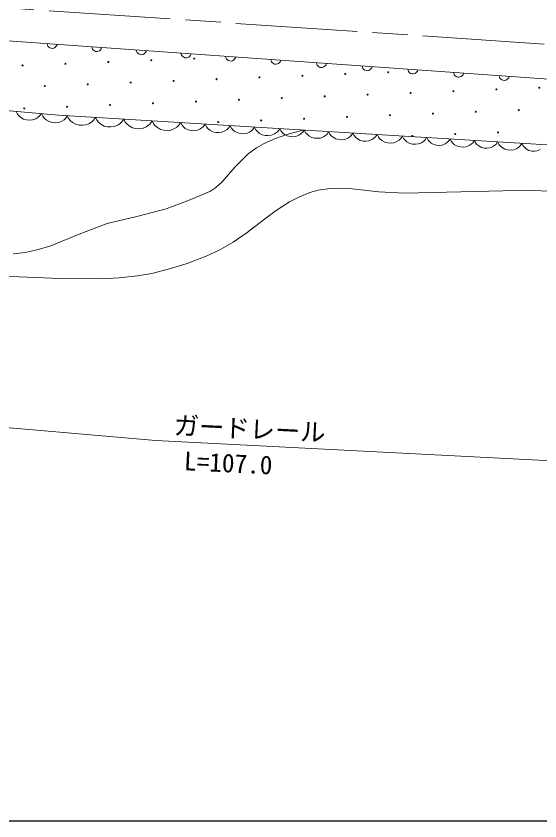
# Model space of a CAD drawing. Units: millimetres, scale not verified. Extents: x 40000 to 680000, y 20000 to 380000.
# Drawn here: x 96960 to 148695, y 205000 to 284400 of the extents above; entities that cross this region are included whole.
import ezdxf
from ezdxf.enums import TextEntityAlignment as Align

# ---------------------------------------------------------------- set-up
doc = ezdxf.new("R2010")
doc.units = ezdxf.units.MM
doc.header["$LTSCALE"] = 1000
doc.linetypes.add('CHAIN', pattern=[18.5, 12, -1.5, 3.5, -1.5])
for name, color, linetype, lineweight in [('M-BGD', 7, 'Continuous', 13), ('M-BMK', 2, 'CHAIN', 13), ('M-STR-HTXT', 7, 'Continuous', 13), ('M-TTL-BAND', 7, 'Continuous', 25)]:
    doc.layers.add(name, color=color, linetype=linetype, lineweight=lineweight)
doc.styles.add('ＭＳ ゴシック', font='')
doc.styles.get('ＭＳ ゴシック').set_extended_font_data('MS Gothic')

msp = doc.modelspace()

# ---------------------------------------------------------------- linework, layer by layer
at = {"layer": 'M-BGD'}
for p, q in [((63053, 284291), (171308, 276624)), ((100019, 281673), (100051, 281551)), ((100051, 281551), (100103, 281447)), ((100103, 281447), (100196, 281340)), ((100196, 281340), (100292, 281273)), ((100292, 281273), (100409, 281225)), ((100409, 281225), (100568, 281213)), ((100568, 281213), (100691, 281245)), ((100691, 281245), (100795, 281298)), ((100795, 281298), (100901, 281390)), ((100901, 281390), (100968, 281486)), ((100968, 281486), (101017, 281603)), ((104427, 281361), (104458, 281239)), ((104458, 281239), (104511, 281135)), ((104511, 281135), (104604, 281028)), ((105202, 280986), (105309, 281078)), ((105309, 281078), (105376, 281174)), ((105376, 281174), (105424, 281291)), ((104604, 281028), (104699, 280961)), ((104699, 280961), (104816, 280913)), ((104816, 280913), (104976, 280901)), ((104976, 280901), (105098, 280933)), ((105098, 280933), (105202, 280986)), ((108834, 281049), (108866, 280927)), ((108866, 280927), (108919, 280823)), ((108919, 280823), (109011, 280716)), ((109011, 280716), (109107, 280649)), ((109107, 280649), (109224, 280600)), ((109224, 280600), (109383, 280589)), ((109383, 280589), (109506, 280621)), ((109506, 280621), (109610, 280673)), ((109610, 280673), (109717, 280766)), ((109717, 280766), (109784, 280862)), ((109784, 280862), (109832, 280978)), ((113242, 280737), (113273, 280614)), ((113273, 280614), (113326, 280510)), ((113326, 280510), (113419, 280404)), ((113419, 280404), (113514, 280337)), ((113514, 280337), (113631, 280288)), ((113631, 280288), (113791, 280277)), ((113791, 280277), (113913, 280308)), ((113913, 280308), (114017, 280361)), ((114017, 280361), (114124, 280454)), ((114124, 280454), (114191, 280549)), ((114191, 280549), (114240, 280666)), ((117650, 280425), (117681, 280302)), ((117681, 280302), (117734, 280198)), ((118599, 280237), (118647, 280354)), ((117734, 280198), (117827, 280091)), ((117827, 280091), (117922, 280024)), ((117922, 280024), (118039, 279976)), ((118039, 279976), (118198, 279965)), ((118198, 279965), (118321, 279996)), ((118321, 279996), (118425, 280049)), ((118425, 280049), (118532, 280142)), ((118532, 280142), (118599, 280237)), ((122109, 280109), (122140, 279986)), ((122140, 279986), (122193, 279882)), ((122193, 279882), (122286, 279776)), ((122286, 279776), (122381, 279709)), ((122381, 279709), (122498, 279660)), ((122498, 279660), (122658, 279649)), ((122658, 279649), (122780, 279680)), ((122780, 279680), (122884, 279733)), ((122884, 279733), (122991, 279826)), ((122991, 279826), (123058, 279921)), ((123058, 279921), (123106, 280038)), ((126619, 279789), (126651, 279667)), ((126651, 279667), (126703, 279563)), ((126703, 279563), (126796, 279456)), ((127395, 279414), (127501, 279506)), ((127501, 279506), (127568, 279602)), ((127568, 279602), (127617, 279719)), ((126796, 279456), (126892, 279389)), ((126892, 279389), (127008, 279341)), ((127008, 279341), (127168, 279330)), ((127168, 279330), (127291, 279361)), ((127291, 279361), (127395, 279414)), ((131130, 279470), (131161, 279347)), ((131161, 279347), (131214, 279244)), ((131214, 279244), (131307, 279137)), ((131307, 279137), (131402, 279070)), ((131402, 279070), (131519, 279021)), ((131519, 279021), (131679, 279010)), ((131679, 279010), (131801, 279042)), ((131801, 279042), (131905, 279094)), ((131905, 279094), (132012, 279187)), ((132012, 279187), (132079, 279283)), ((132079, 279283), (132127, 279399)), ((135640, 279151), (135672, 279028)), ((135672, 279028), (135724, 278924)), ((135724, 278924), (135817, 278817)), ((135817, 278817), (135913, 278750)), ((135913, 278750), (136029, 278702)), ((136029, 278702), (136189, 278691)), ((136189, 278691), (136312, 278722)), ((136312, 278722), (136416, 278775)), ((136416, 278775), (136522, 278868)), ((136522, 278868), (136589, 278963)), ((136589, 278963), (136638, 279080)), ((140151, 278831), (140182, 278709)), ((140182, 278709), (140235, 278605)), ((141100, 278644), (141148, 278760)), ((140235, 278605), (140328, 278498)), ((140328, 278498), (140423, 278431)), ((140423, 278431), (140540, 278382)), ((140540, 278382), (140700, 278371)), ((140700, 278371), (140822, 278403)), ((140822, 278403), (140926, 278455)), ((140926, 278455), (141033, 278548)), ((141033, 278548), (141100, 278644)), ((144661, 278512), (144693, 278389)), ((144693, 278389), (144745, 278285)), ((144745, 278285), (144838, 278178)), ((144838, 278178), (144934, 278111)), ((144934, 278111), (145051, 278063)), ((145051, 278063), (145210, 278052)), ((145210, 278052), (145333, 278083)), ((145333, 278083), (145437, 278136)), ((145437, 278136), (145543, 278229)), ((145543, 278229), (145610, 278324)), ((145610, 278324), (145659, 278441)), ((101152, 274614), (72840, 277215)), ((96964, 274999), (97092, 274737)), ((97092, 274737), (97228, 274574)), ((99284, 274547), (99455, 274784)), ((99455, 274784), (99588, 274511)), ((97228, 274574), (97415, 274408)), ((97415, 274408), (97701, 274233)), ((97701, 274233), (97995, 274157)), ((97995, 274157), (98294, 274131)), ((98294, 274131), (98597, 274155)), ((98597, 274155), (98909, 274279)), ((98909, 274279), (99121, 274411)), ((99121, 274411), (99284, 274547)), ((99588, 274511), (99730, 274342)), ((99730, 274342), (99923, 274169)), ((99923, 274169), (100221, 273987)), ((100221, 273987), (100527, 273908)), ((181363, 269752), (101152, 274614)), ((101153, 273906), (101478, 274035)), ((101478, 274035), (101698, 274172)), ((101698, 274172), (101867, 274314)), ((101867, 274314), (102045, 274560)), ((102008, 274562), (102159, 274272)), ((102159, 274272), (102316, 274094)), ((102316, 274094), (102530, 273913)), ((104206, 273812), (104440, 273966)), ((104440, 273966), (104618, 274123)), ((104618, 274123), (104803, 274393)), ((104803, 274393), (104953, 274103)), ((104953, 274103), (105111, 273925)), ((107235, 273796), (107413, 273954)), ((107413, 273954), (107598, 274223)), ((107598, 274223), (107748, 273934)), ((107748, 273934), (107906, 273756)), ((110208, 273784), (110392, 274054)), ((110392, 274054), (110543, 273764)), ((100527, 273908), (100838, 273881)), ((100838, 273881), (101153, 273906)), ((102530, 273913), (102855, 273725)), ((102855, 273725), (103187, 273649)), ((103187, 273649), (103522, 273629)), ((103522, 273629), (103861, 273664)), ((103861, 273664), (104206, 273812)), ((105111, 273925), (105324, 273744)), ((105324, 273744), (105650, 273556)), ((105650, 273556), (105982, 273480)), ((105982, 273480), (106317, 273459)), ((106317, 273459), (106656, 273495)), ((106656, 273495), (107001, 273642)), ((107001, 273642), (107235, 273796)), ((107906, 273756), (108119, 273574)), ((108119, 273574), (108445, 273386)), ((108445, 273386), (108776, 273310)), ((108776, 273310), (109112, 273290)), ((109112, 273290), (109451, 273325)), ((109451, 273325), (109796, 273473)), ((109796, 273473), (110030, 273627)), ((110030, 273627), (110208, 273784)), ((110543, 273764), (110701, 273586)), ((110701, 273586), (110914, 273405)), ((110914, 273405), (111239, 273217)), ((111239, 273217), (111571, 273141)), ((111571, 273141), (111907, 273120)), ((111907, 273120), (112246, 273156)), ((112246, 273156), (112591, 273303)), ((112591, 273303), (112825, 273458)), ((112825, 273458), (113003, 273615)), ((113003, 273615), (113187, 273884)), ((113227, 273882), (113356, 273634)), ((113356, 273634), (113491, 273481)), ((113491, 273481), (113674, 273326)), ((113674, 273326), (113953, 273165)), ((113953, 273165), (114237, 273099)), ((114815, 273112), (115111, 273239)), ((115111, 273239), (115312, 273371)), ((115312, 273371), (115464, 273506)), ((115464, 273506), (115622, 273737)), ((115622, 273737), (115757, 273478)), ((115757, 273478), (115898, 273319)), ((115898, 273319), (116088, 273158)), ((116088, 273158), (116379, 272990)), ((117585, 273067), (117794, 273204)), ((117794, 273204), (117953, 273345)), ((117953, 273345), (118118, 273586)), ((118118, 273586), (118247, 273337)), ((118247, 273337), (118382, 273185)), ((118382, 273185), (118565, 273029)), ((120203, 273074), (120355, 273209)), ((120355, 273209), (120513, 273440)), ((120513, 273440), (120648, 273182)), ((120648, 273182), (120789, 273023)), ((122844, 273049), (123009, 273289)), ((123009, 273289), (123138, 273041)), ((125246, 272913), (125404, 273144)), ((125429, 273142), (125559, 272894)), ((114237, 273099), (114525, 273082)), ((114525, 273082), (114815, 273112)), ((116379, 272990), (116675, 272922)), ((116675, 272922), (116974, 272903)), ((116974, 272903), (117277, 272935)), ((117277, 272935), (117585, 273067)), ((118565, 273029), (118844, 272868)), ((118844, 272868), (119128, 272803)), ((119128, 272803), (119416, 272786)), ((119416, 272786), (119706, 272816)), ((119706, 272816), (120002, 272942)), ((120002, 272942), (120203, 273074)), ((120789, 273023), (120979, 272861)), ((120979, 272861), (121270, 272693)), ((121270, 272693), (121566, 272625)), ((121566, 272625), (121866, 272607)), ((121866, 272607), (122168, 272639)), ((122168, 272639), (122477, 272770)), ((122477, 272770), (122685, 272908)), ((122685, 272908), (122844, 273049)), ((123138, 273041), (123273, 272888)), ((123273, 272888), (123456, 272733)), ((123456, 272733), (123735, 272572)), ((123735, 272572), (124019, 272507)), ((124019, 272507), (124307, 272489)), ((124307, 272489), (124597, 272520)), ((124597, 272520), (124893, 272646)), ((124893, 272646), (125094, 272778)), ((125094, 272778), (125246, 272913)), ((125559, 272894), (125694, 272742)), ((125694, 272742), (125877, 272586)), ((125877, 272586), (126155, 272425)), ((126155, 272425), (126440, 272360)), ((126440, 272360), (126727, 272342)), ((126727, 272342), (127018, 272373)), ((127018, 272373), (127314, 272499)), ((127314, 272499), (127514, 272631)), ((127514, 272631), (127667, 272766)), ((127667, 272766), (127825, 272997)), ((127825, 272997), (127954, 272749)), ((127954, 272749), (128089, 272596)), ((128089, 272596), (128272, 272441)), ((128272, 272441), (128551, 272280)), ((129413, 272228), (129710, 272354)), ((129710, 272354), (129910, 272486)), ((129910, 272486), (130062, 272621)), ((130062, 272621), (130221, 272852)), ((130221, 272852), (130350, 272604)), ((130350, 272604), (130485, 272451)), ((130485, 272451), (130668, 272296)), ((132306, 272341), (132458, 272476)), ((132458, 272476), (132616, 272707)), ((132616, 272707), (132751, 272448)), ((132751, 272448), (132892, 272289)), ((134947, 272315), (135112, 272555)), ((135112, 272555), (135241, 272307)), ((137349, 272179), (137507, 272410)), ((137529, 272409), (137652, 272171)), ((128551, 272280), (128836, 272215)), ((128836, 272215), (129123, 272197)), ((129123, 272197), (129413, 272228)), ((130668, 272296), (130947, 272135)), ((130947, 272135), (131231, 272069)), ((131231, 272069), (131519, 272052)), ((131519, 272052), (131809, 272082)), ((131809, 272082), (132105, 272209)), ((132105, 272209), (132306, 272341)), ((132892, 272289), (133082, 272127)), ((133082, 272127), (133372, 271960)), ((133372, 271960), (133669, 271892)), ((133669, 271892), (133968, 271873)), ((133968, 271873), (134271, 271905)), ((134271, 271905), (134579, 272037)), ((134579, 272037), (134788, 272174)), ((134788, 272174), (134947, 272315)), ((135241, 272307), (135376, 272155)), ((135376, 272155), (135559, 271999)), ((135559, 271999), (135838, 271838)), ((135838, 271838), (136122, 271773)), ((136122, 271773), (136410, 271755)), ((136410, 271755), (136700, 271786)), ((136700, 271786), (136996, 271912)), ((136996, 271912), (137197, 272044)), ((137197, 272044), (137349, 272179)), ((137652, 272171), (137782, 272025)), ((137782, 272025), (137957, 271876)), ((137957, 271876), (138224, 271722)), ((138224, 271722), (138497, 271659)), ((138497, 271659), (138772, 271642)), ((138772, 271642), (139051, 271672)), ((139051, 271672), (139335, 271793)), ((139335, 271793), (139527, 271919)), ((139527, 271919), (139673, 272049)), ((139673, 272049), (139824, 272270)), ((139824, 272270), (139954, 272022)), ((139954, 272022), (140089, 271869)), ((140089, 271869), (140272, 271714)), ((140272, 271714), (140550, 271553)), ((140550, 271553), (140835, 271487)), ((141413, 271500), (141709, 271627)), ((141709, 271627), (141909, 271759)), ((141909, 271759), (142062, 271894)), ((142062, 271894), (142220, 272125)), ((142220, 272125), (142344, 271887)), ((142344, 271887), (142473, 271741)), ((142473, 271741), (142648, 271592)), ((142648, 271592), (142916, 271437)), ((144026, 271508), (144218, 271635)), ((144218, 271635), (144364, 271764)), ((144364, 271764), (144516, 271985)), ((144516, 271985), (144645, 271737)), ((144645, 271737), (144780, 271585)), ((144780, 271585), (144963, 271429)), ((146601, 271474), (146753, 271609)), ((146753, 271609), (146911, 271840)), ((146911, 271840), (147035, 271602)), ((147035, 271602), (147165, 271456)), ((140835, 271487), (141122, 271470)), ((141122, 271470), (141413, 271500)), ((142916, 271437), (143188, 271375)), ((143188, 271375), (143464, 271358)), ((143464, 271358), (143742, 271387)), ((143742, 271387), (144026, 271508)), ((144963, 271429), (145242, 271268)), ((145242, 271268), (145526, 271203)), ((145526, 271203), (145814, 271185)), ((145814, 271185), (146104, 271216)), ((146104, 271216), (146400, 271342)), ((146400, 271342), (146601, 271474)), ((147165, 271456), (147340, 271307)), ((147340, 271307), (147607, 271153)), ((147607, 271153), (147880, 271090)), ((147880, 271090), (148155, 271074)), ((148155, 271074), (148434, 271103)), ((148434, 271103), (148717, 271224))]:
    msp.add_line(p, q, dxfattribs=at)
for points in [[(96656, 260945), (97854, 261082), (99043, 261328), (100403, 261733), (103174, 262885), (105969, 263940), (108894, 264613), (111782, 265396), (114039, 266226), (116090, 267092), (116691, 267490), (117280, 268013), (118602, 269530), (119887, 270819), (120700, 271404), (121476, 271845), (122570, 272324), (123709, 272710), (125273, 273152)], [(92866, 258783), (97258, 258660), (101263, 258522), (105355, 258491), (107154, 258578), (108944, 258768), (110367, 259017), (112116, 259450), (113854, 260003), (115732, 260723), (117006, 261315), (118402, 262097), (119794, 263052), (121376, 264269), (122662, 265228), (123974, 266076), (124870, 266550), (125985, 267000), (126787, 267220), (127756, 267372), (128943, 267414), (130148, 267350), (132783, 267078), (135328, 266930), (145018, 267170), (147818, 267193), (150749, 267108)]]:
    msp.add_lwpolyline(points, dxfattribs=at)
for centre in [(97594, 279531), (101833, 279701), (106072, 279871), (110311, 280042), (114551, 280212), (129473, 278687), (133712, 278857), (112516, 278007), (116755, 278177), (120995, 278347), (125234, 278517), (99798, 277497), (104038, 277667), (108277, 277837), (144395, 277163), (148635, 277333), (123199, 276313), (127438, 276483), (131678, 276653), (135917, 276823), (140156, 276993), (106242, 275632), (110482, 275802), (114721, 275972), (118960, 276142), (97764, 275292), (102003, 275462), (138122, 274788), (142361, 274958), (146600, 275128), (116925, 273938), (121165, 274108), (125404, 274278), (129643, 274448), (133882, 274618), (136087, 272583), (140326, 272754), (144565, 272924)]:
    msp.add_circle(centre, 50, dxfattribs=at)
at = {"layer": 'M-BMK'}
msp.add_line((63302, 287423), (163295, 280673), dxfattribs=at)
at = {"layer": 'M-STR-HTXT'}
for p in [(60095, 246963), (170560, 239452)]:
    msp.add_line(p, (110753, 242529), dxfattribs=at)
at = {"layer": 'M-TTL-BAND'}
msp.add_line((40000, 205000), (579000, 205000), dxfattribs=at)

# ---------------------------------------------------------------- texts
at = {"layer": 'M-STR-HTXT', "style": 'ＭＳ ゴシック'}
for s, p in [('ガードレール', (112467, 242581)), ('L=107.0', (113484, 239054))]:
    msp.add_text(s, height=1833, rotation=357.2, dxfattribs=at).set_placement(p, align=Align.BOTTOM_LEFT)

doc.saveas('drawing.dxf')
